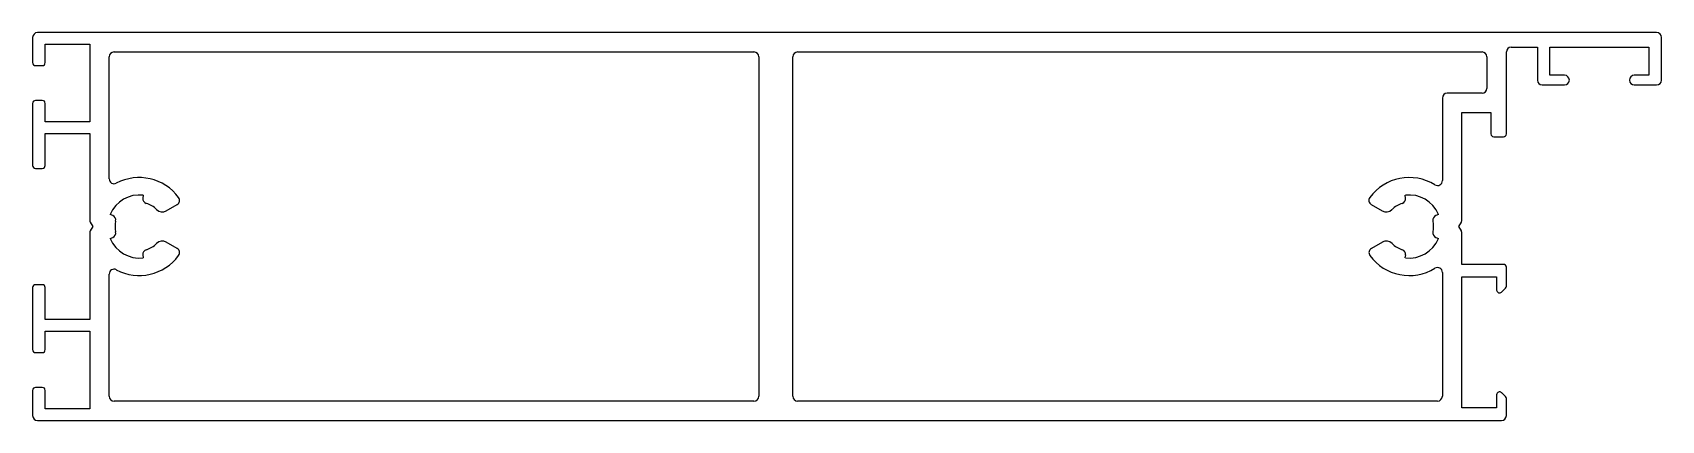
# Model space of a CAD drawing. Extents: x 2 to 170, y 2 to 42.
import ezdxf

# ---------------------------------------------------------------- set-up
doc = ezdxf.new("R2010")
doc.units = 0
doc.layers.get('0').update_dxf_attribs({"linetype": 'CONTINUOUS'})

msp = doc.modelspace()

# ---------------------------------------------------------------- linework, layer by layer
for p, q in [((1.61, 41.34), (1.61, 38.74)), ((169.11, 41.84), (2.11, 41.84)), ((2.91, 38.74), (2.91, 40.64)), ((2.91, 40.64), (7.51, 40.64)), ((7.51, 40.64), (7.51, 32.64)), ((154.11, 40.34), (156.81, 40.34)), ((156.81, 40.34), (156.81, 36.94)), ((158.11, 37.44), (158.11, 40.34)), ((158.11, 40.34), (168.31, 40.34)), ((168.31, 40.34), (168.31, 37.44)), ((169.61, 36.94), (169.61, 41.34)), ((9.51, 26.75), (9.51, 39.34)), ((10.01, 39.84), (76.01, 39.84)), ((76.51, 39.34), (76.51, 4.34)), ((80.01, 4.34), (80.01, 39.34)), ((80.51, 39.84), (151.11, 39.84)), ((151.61, 39.34), (151.61, 36.09)), ((153.61, 31.39), (153.61, 39.84)), ((1.91, 38.44), (2.61, 38.44)), ((159.61, 37.44), (158.11, 37.44)), ((168.31, 37.44), (166.81, 37.44)), ((151.11, 35.59), (147.51, 35.59)), ((157.31, 36.44), (159.61, 36.44)), ((166.81, 36.44), (169.11, 36.44)), ((1.61, 34.54), (1.61, 28.14)), ((2.61, 34.84), (1.91, 34.84)), ((2.91, 32.64), (2.91, 34.54)), ((147.01, 35.09), (147.01, 26.57)), ((7.51, 32.64), (2.91, 32.64)), ((149.01, 22.44), (149.01, 33.59)), ((149.01, 33.59), (152.01, 33.59)), ((152.01, 33.59), (152.01, 31.39)), ((2.91, 28.14), (2.91, 31.44)), ((2.91, 31.44), (7.51, 31.44)), ((7.51, 31.44), (7.51, 22.44)), ((152.31, 31.09), (153.31, 31.09)), ((1.91, 27.84), (2.61, 27.84)), ((13.02, 25.07), (12.98, 24.77)), ((15.39, 23.45), (16.52, 24.1)), ((139.68, 24.1), (140.81, 23.45)), ((143.22, 24.78), (143.19, 25.07)), ((7.55, 22.29), (7.81, 21.84)), ((7.81, 21.84), (7.55, 21.39)), ((9.87, 22.98), (9.61, 23.09)), ((146.61, 23.09), (146.34, 22.98)), ((148.71, 21.84), (148.97, 22.29)), ((148.97, 21.39), (148.71, 21.84)), ((7.51, 21.24), (7.51, 12.24)), ((9.61, 20.59), (9.87, 20.7)), ((16.52, 19.58), (15.39, 20.23)), ((140.82, 20.23), (139.69, 19.58)), ((146.34, 20.7), (146.61, 20.59)), ((149.01, 17.94), (149.01, 21.24)), ((12.99, 18.91), (13.02, 18.62)), ((143.19, 18.62), (143.23, 18.91)), ((9.51, 4.34), (9.51, 16.94)), ((147.01, 17.11), (147.01, 4.34)), ((153.31, 17.94), (149.01, 17.94)), ((153.61, 15.69), (153.61, 17.64)), ((1.61, 15.54), (1.61, 9.14)), ((2.61, 15.84), (1.91, 15.84)), ((2.91, 12.24), (2.91, 15.54)), ((149.01, 3.14), (149.01, 16.64)), ((149.01, 16.64), (152.61, 16.64)), ((152.61, 16.64), (152.61, 15.29)), ((153.12, 15.08), (153.52, 15.48)), ((7.51, 12.24), (2.91, 12.24)), ((2.91, 9.14), (2.91, 11.04)), ((2.91, 11.04), (7.51, 11.04)), ((7.51, 11.04), (7.51, 3.04)), ((1.91, 8.84), (2.61, 8.84)), ((2.61, 5.24), (1.91, 5.24)), ((1.61, 4.94), (1.61, 2.34)), ((2.91, 3.04), (2.91, 4.94)), ((76.01, 3.84), (10.01, 3.84)), ((146.51, 3.84), (80.51, 3.84)), ((152.61, 4.49), (152.61, 3.14)), ((153.52, 4.31), (153.12, 4.71)), ((153.61, 2.34), (153.61, 4.09)), ((2.11, 1.84), (153.11, 1.84)), ((7.51, 3.04), (2.91, 3.04)), ((152.61, 3.14), (149.01, 3.14))]:
    msp.add_line(p, q)
for centre, radius, start, end in [((2.11, 41.34), 0.5, 90, 180), ((154.11, 39.84), 0.5, 90, 180), ((169.11, 41.34), 0.5, 0, 90), ((1.91, 38.74), 0.3, 180, 270), ((2.61, 38.74), 0.3, 270, 360), ((10.01, 39.34), 0.5, 90, 180), ((76.01, 39.34), 0.5, 360, 90), ((80.51, 39.34), 0.5, 90, 180), ((151.11, 39.34), 0.5, 360, 90), ((159.61, 36.94), 0.5, 270, 90), ((166.81, 36.94), 0.5, 90, 270), ((147.51, 35.09), 0.5, 90, 180), ((151.11, 36.09), 0.5, 270, 0), ((157.31, 36.94), 0.5, 180, 270), ((169.11, 36.94), 0.5, 270, 0), ((1.91, 34.54), 0.3, 90, 180), ((2.61, 34.54), 0.3, 0, 90), ((152.31, 31.39), 0.3, 180, 270), ((153.31, 31.39), 0.3, 270, 360), ((1.91, 28.14), 0.3, 180, 270), ((2.61, 28.14), 0.3, 270, 0), ((12.6, 21.84), 5.05, 36.309, 117.8744), ((143.6, 21.84), 5.05, 58.4508, 143.691), ((10.01, 26.75), 0.5, 180, 297.8744), ((146.51, 26.57), 0.5, 238.4508, 0), ((12.61, 21.84), 3.25, 82.6278, 157.3801), ((13.48, 24.71), 0.5, 172.6199, 253.0258), ((12.61, 21.84), 2.5, 44.4005, 73.0258), ((14.98, 24.17), 0.825, 224.3672, 300), ((16.27, 24.54), 0.5, 300, 36.309), ((139.93, 24.54), 0.5, 143.691, 240), ((141.22, 24.17), 0.825, 240, 315.6328), ((143.61, 21.84), 2.5, 106.9742, 135.7168), ((142.73, 24.71), 0.5, 286.9742, 7.3801), ((143.61, 21.84), 3.25, 22.6199, 97.3858), ((7.81, 22.44), 0.3, 180, 209.9999), ((9.68, 22.52), 0.5, 346.9742, 67.3801), ((12.61, 21.84), 2.5, 166.9742, 193.0258), ((146.53, 22.52), 0.5, 112.6199, 193.0258), ((143.61, 21.84), 2.5, 346.9742, 13.0258), ((148.71, 22.44), 0.3, 330.0009, 0), ((7.81, 21.24), 0.3, 150, 180), ((12.61, 21.84), 3.25, 202.6199, 277.3801), ((9.68, 21.17), 0.5, 292.6199, 13.0258), ((14.98, 19.52), 0.825, 60, 135.6328), ((141.23, 19.52), 0.825, 44.3672, 120), ((143.61, 21.84), 3.25, 262.6199, 337.3801), ((146.53, 21.17), 0.5, 166.9742, 247.3801), ((148.71, 21.24), 0.3, 0, 29.9992), ((12.6, 21.84), 5.05, 242.0947, 323.6969), ((13.48, 18.97), 0.5, 106.9742, 187.3801), ((12.61, 21.84), 2.5, 286.9742, 315.6328), ((16.27, 19.15), 0.5, 323.6969, 59.7005), ((139.94, 19.15), 0.5, 120, 216.309), ((143.6, 21.84), 5.05, 216.309, 301.5269), ((143.61, 21.84), 2.5, 224.3672, 253.0258), ((142.73, 18.97), 0.5, 352.6199, 73.0258), ((10.01, 16.94), 0.5, 62.0947, 180), ((146.51, 17.11), 0.5, 360, 121.5269), ((153.31, 17.64), 0.3, 0, 90), ((1.91, 15.54), 0.3, 90, 180), ((2.61, 15.54), 0.3, 0, 90), ((152.91, 15.29), 0.3, 180, 314.9999), ((153.31, 15.69), 0.3, 314.9999, 0), ((1.91, 9.14), 0.3, 180, 270), ((2.61, 9.14), 0.3, 270, 0), ((1.91, 4.94), 0.3, 90, 180), ((2.61, 4.94), 0.3, 0, 90), ((10.01, 4.34), 0.5, 180, 270), ((76.01, 4.34), 0.5, 270, 0), ((80.51, 4.34), 0.5, 180, 270), ((146.51, 4.34), 0.5, 270, 0), ((152.91, 4.49), 0.3, 45.0001, 180), ((153.31, 4.09), 0.3, 0, 45.0001), ((2.11, 2.34), 0.5, 180, 270), ((153.11, 2.34), 0.5, 270, 0)]:
    msp.add_arc(centre, radius, start, end)

doc.saveas('drawing.dxf')
